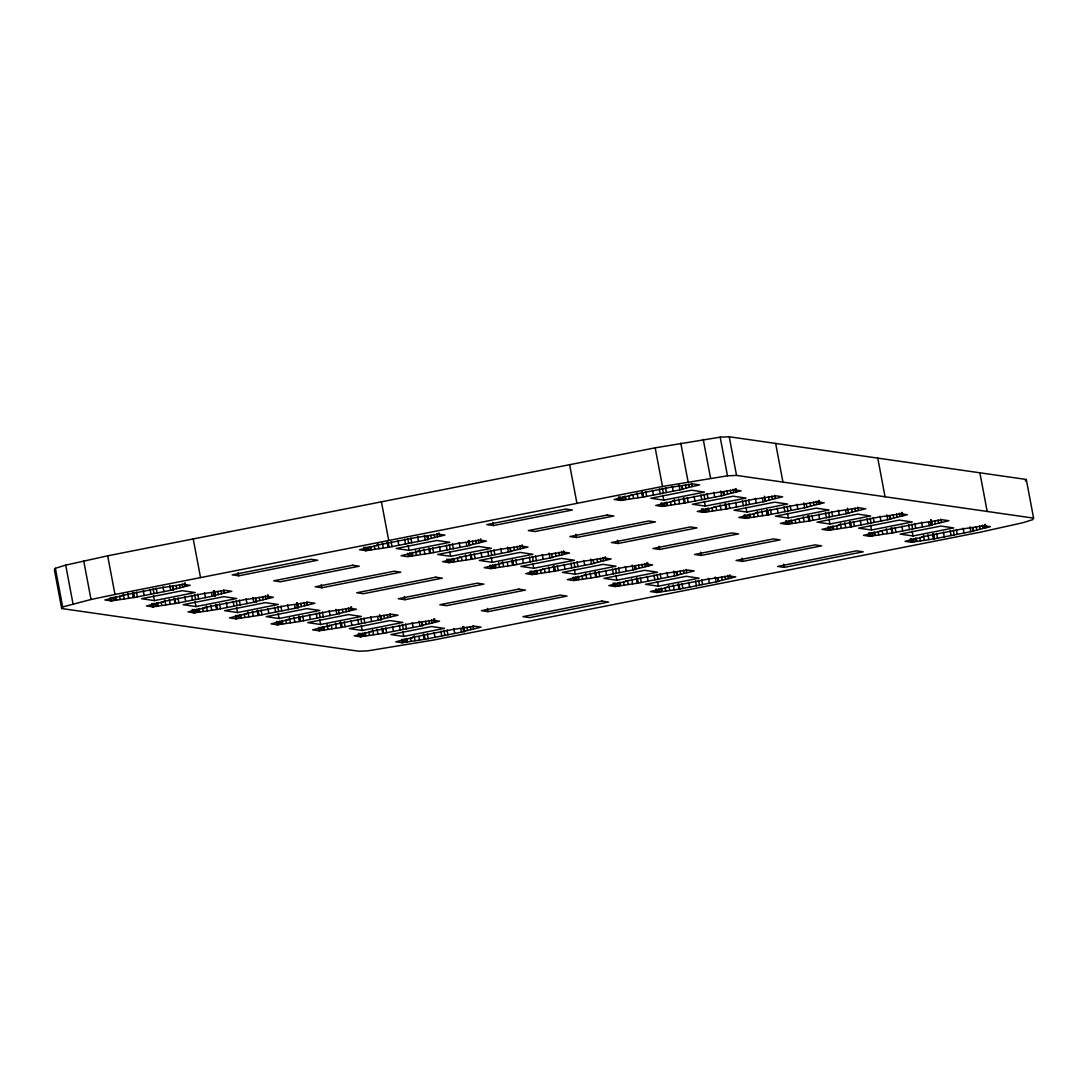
<?xml version="1.0" encoding="UTF-8"?>
<svg xmlns="http://www.w3.org/2000/svg" width="1088" height="1088" viewBox="0 0 1088 1088"><rect width="100%" height="100%" fill="white"/><g stroke="black" fill="none" stroke-linecap="round" stroke-linejoin="round"><path stroke-width="1.5" d="M55.366 568.303L54.4 569.867L61.703 608.532L358.768 651.236L367.826 650.842L432.82 640.179L980.329 532.182L1022.298 522.866L1032.634 519.697L1033.6 518.133L1026.297 479.468L729.232 436.764L720.174 437.158L655.18 447.821L107.671 555.818L65.702 565.134L55.366 568.303L62.669 606.968L61.703 608.532M1025.331 481.032L1026.297 479.468M182.811 587.044L190.278 585.33L183.831 584.406L160.874 587.833L121.407 595.626L122.264 595.748L104.897 599.978L111.33 600.902L134.286 597.475L173.754 589.682L172.897 589.56L182.811 587.044L182.199 583.821M213.534 590.702L214.445 595.53L231.826 591.301L225.379 590.376L202.422 593.803L162.955 601.596L163.812 601.718L146.445 605.948L152.878 606.873L175.834 603.446L215.302 595.666L214.39 590.825M437.458 536.806L444.924 535.092L438.478 534.167L415.534 537.608L376.054 545.387L376.924 545.51L359.543 549.739L365.976 550.664L388.933 547.237L428.414 539.458L427.543 539.335L437.458 536.806L436.859 533.582M255.993 601.514L273.374 597.271L266.927 596.346L243.97 599.787L204.503 607.566L205.36 607.689L187.993 611.918L194.426 612.843L217.382 609.416L256.85 601.637L255.993 601.514L255.381 598.291M469.091 545.306L486.472 541.076L480.039 540.151L457.082 543.578L417.602 551.358L418.472 551.48L401.091 555.723L407.524 556.648L430.481 553.207L469.962 545.428L469.091 545.306L468.493 542.082M692.118 486.581L699.57 484.867L693.138 483.942L670.181 487.37L630.714 495.162L631.57 495.285L614.19 499.514L620.636 500.439L643.593 497.012L683.06 489.219L682.203 489.097L692.118 486.581L691.506 483.358M296.63 602.657L297.541 607.485L314.922 603.255L308.475 602.33L285.518 605.758L246.051 613.537L246.908 613.659L229.541 617.902L235.974 618.827L258.93 615.4L298.398 607.607L297.35 602.752M510.639 551.276L528.02 547.046L521.587 546.122L498.63 549.549L459.15 557.342L460.02 557.464L442.639 561.694L449.086 562.618L472.029 559.191L511.51 551.398L510.639 551.276L510.041 548.053M723.751 495.067L741.118 490.838L734.686 489.913L711.729 493.34L672.262 501.133L673.118 501.255L655.738 505.485L662.184 506.41L685.141 502.982L724.608 495.19L723.751 495.067L723.139 491.844M339.089 613.455L356.47 609.226L350.023 608.301L327.066 611.728L287.599 619.521L288.456 619.643L271.089 623.873L277.522 624.798L300.478 621.37L339.946 613.578L339.089 613.455L338.477 610.232M552.187 557.246L569.568 553.017L563.135 552.092L540.178 555.519L500.698 563.312L501.568 563.434L484.187 567.664L490.634 568.589L513.577 565.162L553.058 557.369L552.187 557.246L551.589 554.023M765.299 501.051L782.666 496.808L776.234 495.883L753.277 499.324L713.81 507.103L714.666 507.226L697.286 511.455L703.732 512.38L726.689 508.953L766.156 501.174L765.299 501.051L764.388 496.21M390.551 616.91L398.018 615.196L391.571 614.271L368.614 617.698L329.147 625.491L330.004 625.614L312.637 629.843L319.07 630.768L342.026 627.341L381.494 619.548L380.637 619.426L390.551 616.91L389.939 613.686M593.735 563.23L611.116 558.987L604.683 558.062L581.726 561.503L542.246 569.282L543.116 569.405L525.735 573.634L532.182 574.559L555.125 571.132L594.606 563.353L593.735 563.23L593.137 560.007M806.847 507.022L824.214 502.792L817.782 501.867L794.825 505.294L755.358 513.074L756.214 513.196L738.834 517.439L745.28 518.364L768.237 514.923L807.704 507.144L806.847 507.022L806.235 503.798M422.185 625.41L439.566 621.166L433.119 620.242L410.162 623.682L370.695 631.462L371.552 631.584L354.185 635.814L360.618 636.738L383.574 633.311L423.042 625.532L422.185 625.41L421.573 622.186M635.283 569.201L652.664 564.971L646.231 564.046L623.274 567.474L583.794 575.253L584.664 575.375L567.283 579.618L573.73 580.543L596.673 577.102L636.154 569.323L635.283 569.201L634.685 565.978M848.395 512.992L865.762 508.762L859.33 507.838L836.373 511.265L796.906 519.044L797.762 519.18L780.382 523.41L786.828 524.334L809.785 520.907L849.252 513.114L848.395 512.992L847.484 508.164M462.822 626.552L463.733 631.38L481.114 627.15L474.667 626.226L451.71 629.653L412.243 637.432L413.1 637.554L395.733 641.798L402.166 642.722L425.122 639.282L464.59 631.502L463.678 626.674M676.831 575.171L694.212 570.942L687.779 570.017L664.822 573.444L625.342 581.223L626.212 581.359L608.831 585.589L615.278 586.514L638.221 583.086L677.702 575.294L676.831 575.171L676.233 571.948M889.943 518.962L907.31 514.733L900.878 513.808L877.921 517.235L838.454 525.028L839.31 525.15L821.93 529.38L828.376 530.305L851.333 526.878L890.8 519.085L889.943 518.962L889.331 515.739M718.379 581.142L735.76 576.912L729.327 575.987L706.37 579.414L666.89 587.207L667.76 587.33L650.379 591.559L656.826 592.484L679.769 589.057L719.25 581.264L718.379 581.142L717.781 577.918M931.491 524.933L948.858 520.703L942.426 519.778L919.469 523.206L880.002 530.998L880.858 531.121L863.478 535.35L869.924 536.275L892.881 532.848L932.348 525.069L931.491 524.933L930.58 520.105M973.039 530.917L990.406 526.687L983.974 525.749L961.017 529.19L921.55 536.969L922.406 537.091L905.026 541.321L911.472 542.259L934.429 538.818L973.896 531.039L973.039 530.917L972.427 527.694M62.669 606.968L91.025 599.488L114.974 594.483L662.483 486.486L727.478 475.823L736.535 475.415L1033.6 518.133M238.762 575.797L317.696 560.225L311.059 559.273L232.111 574.845L238.762 575.797L238.15 572.574M493.408 525.572L572.356 510L565.706 509.048L486.758 524.62L493.408 525.572L492.81 522.349M154.428 600.59L195.174 592.552L182.294 590.702L141.549 598.726L154.428 600.59L153.517 595.748M409.074 550.351L449.82 542.314L436.941 540.464L396.195 548.502L409.074 550.351L408.163 545.523M663.721 500.126L704.466 492.089L691.587 490.226L650.842 498.263L663.721 500.126L662.81 495.285M195.976 606.56L236.722 598.522L223.842 596.673L183.097 604.71L195.976 606.56L195.065 601.732M450.622 556.322L491.368 548.284L478.489 546.434L437.743 554.472L450.622 556.322L449.711 551.494M705.269 506.097L746.014 498.059L733.135 496.21L692.39 504.247L705.269 506.097L704.358 501.255M321.858 587.751L400.806 572.179L394.155 571.227L315.207 586.799L321.858 587.751L321.246 584.528M576.504 537.513L655.452 521.941L648.802 520.989L569.867 536.561L576.504 537.513L575.906 534.29M237.524 612.53L278.27 604.493L265.39 602.643L224.645 610.681L237.524 612.53L236.613 607.702M492.17 562.306L532.916 554.268L520.037 552.405L479.291 560.442L492.17 562.306L491.259 557.464M746.817 512.067L787.562 504.03L774.683 502.18L733.938 510.218L746.817 512.067L745.906 507.239M618.052 543.483L697 527.911L690.35 526.959L611.415 542.531L618.052 543.483L617.454 540.274M279.072 618.501L319.818 610.463L306.938 608.614L266.193 616.651L279.072 618.501L278.161 613.673M533.718 568.276L574.464 560.238L561.585 558.389L520.839 566.426L533.718 568.276L532.807 563.434M788.365 518.038L829.11 510L816.231 508.15L775.486 516.188L788.365 518.038L787.454 513.21M404.954 599.692L483.902 584.12L477.251 583.168L398.303 598.74L404.954 599.692L404.342 596.469M659.6 549.467L738.548 533.895L731.898 532.93L652.963 548.502L659.6 549.467L659.002 546.244M320.62 624.485L361.366 616.447L348.486 614.584L307.741 622.622L320.62 624.485L319.709 619.643M575.266 574.246L616.012 566.209L603.133 564.359L562.387 572.397L575.266 574.246L574.355 569.418M829.913 524.008L870.658 515.984L857.779 514.121L817.034 522.158L829.913 524.008L829.002 519.18M701.148 555.438L780.096 539.866L773.446 538.914L694.511 554.486L701.148 555.438L700.55 552.214M362.168 630.455L402.914 622.418L390.034 620.568L349.289 628.606L362.168 630.455L361.257 625.627M616.814 580.217L657.56 572.179L644.681 570.33L603.935 578.367L616.814 580.217L615.903 575.389M871.474 529.992L912.206 521.954L899.327 520.105L858.582 528.142L871.474 529.992L870.55 525.15M488.05 611.646L566.998 596.074L560.347 595.109L481.399 610.681L488.05 611.646L487.438 608.423M742.696 561.408L821.644 545.836L814.994 544.884L736.059 560.456L742.696 561.408L742.098 558.185M403.716 636.426L444.462 628.388L431.582 626.538L390.837 634.576L403.716 636.426L402.805 631.598M658.362 586.187L699.108 578.163L686.229 576.3L645.483 584.338L658.362 586.187L657.451 581.359M913.022 535.962L953.754 527.925L940.875 526.075L900.13 534.113L913.022 535.962L912.098 531.134M784.244 567.378L863.192 551.806L856.542 550.854L777.607 566.426L784.244 567.378L783.646 564.169M214.445 595.53L215.302 595.666M297.541 607.485L298.398 607.607M463.733 631.38L464.59 631.502M979.88 472.79L987.183 511.455M985.347 524.334L985.959 527.558M984.518 524.498L985.13 527.721M982.342 525.164L982.954 528.387M979.581 525.926L980.179 529.149M976.249 526.782L976.861 529.992M972.563 527.707L973.175 530.93M969.898 526.81L970.809 531.651M963.111 528.156L964.036 532.984M956.338 529.489L957.25 534.317M953.251 530.101L954.162 534.929M950.164 530.699L951.075 535.541M943.378 532.046L944.289 536.874M940.794 519.194L941.406 522.417M938.033 519.955L938.631 523.178M934.701 520.798L935.313 524.022M936.591 533.378L937.516 538.22M931.301 520.214L931.913 523.437M931.002 520.173L931.913 525.001M933.518 533.99L934.429 538.818M930.702 520.132L931.627 524.96M933.382 533.977L934.293 538.805M933.082 533.922L933.994 538.764M932.783 533.882L933.694 538.723L932.647 533.868M928.662 522.444L929.261 525.667M927.887 534.643L928.798 539.485M921.563 522.172L922.488 527.014M923.454 535.337L924.365 540.165M919.727 537.526L920.339 540.75M914.79 523.518L915.702 528.346M916.15 537.989L916.749 541.212M915.321 538.152L915.933 541.375M911.703 524.13L912.614 528.958M913.498 538.506L914.11 541.729M911.69 538.873L912.302 542.096M908.616 524.729L909.527 529.57M910.86 539.036L911.472 542.259M910.357 538.954L910.969 542.178M902.251 512.394L902.863 515.617M901.422 512.557L902.034 515.78M901.83 526.075L902.741 530.903M899.246 513.223L899.858 516.446M896.485 513.985L897.083 517.208M893.153 514.828L893.765 518.051M895.043 527.408L895.968 532.236M890.052 515.848L890.664 519.071M889.766 515.807L890.365 519.03M889.467 515.766L890.079 518.99M891.834 527.993L892.881 532.848M891.534 527.952L892.446 532.794M891.099 527.898L892.146 532.739M877.758 458.116L885.061 496.767M886.802 514.869L887.713 519.697M886.339 528.673L887.25 533.501M880.015 516.202L880.94 521.03M882.205 530.971L882.817 534.194M878.179 531.542L878.791 534.766M873.242 517.548L874.154 522.376M874.602 532.018L875.201 535.242M873.773 532.182L874.385 535.405M870.155 518.146L871.066 522.988M871.95 532.535L872.562 535.758M870.142 532.889L870.754 536.112M867.068 518.758L867.979 523.586M869.312 533.052L869.924 536.275M868.809 532.984L869.421 536.207M860.282 520.091L861.193 524.933M857.698 507.253L858.31 510.476M854.937 508.014L855.535 511.238M851.605 508.858L852.217 512.081M853.495 521.438L854.42 526.266M850.286 522.022L851.333 526.878M849.986 521.982L850.898 526.81M849.551 521.914L850.598 526.769M845.566 510.503L846.165 513.726M844.791 522.702L845.702 527.53M838.467 510.231L839.392 515.059M840.358 523.382L841.269 528.21M836.631 525.572L837.243 528.795M831.694 511.564L832.606 516.406M833.054 526.048L833.653 529.258M832.225 526.211L832.837 529.421M828.607 512.176L829.518 517.004M830.402 526.565L831.014 529.788M828.594 526.918L829.206 530.142M825.52 512.788L826.431 517.616M827.764 527.082L828.376 530.305M819.155 500.439L819.767 503.662M818.326 500.602L818.938 503.826M816.15 501.282L816.762 504.492M818.734 514.121L819.645 518.962M813.389 502.044L813.987 505.254M810.057 502.887L810.669 506.097M811.947 515.467L812.872 520.295M808.874 516.066L809.785 520.907L808.738 516.052M808.438 516.011L809.35 520.839M808.139 515.97L809.05 520.798M808.003 515.943L808.914 520.785M803.706 502.914L804.617 507.756M803.243 516.732L804.154 521.56M796.919 504.261L797.83 509.089M799.109 519.017L799.721 522.24M795.083 519.602L795.695 522.825M790.146 505.594L791.058 510.422M791.506 520.064L792.105 523.287M790.677 520.227L791.289 523.45M775.649 443.428L782.952 482.093M787.059 506.206L787.97 511.034M788.854 520.594L789.466 523.818M787.046 520.948L787.658 524.171M783.972 506.818L784.883 511.646M786.216 521.111L786.828 524.334M785.713 521.043L786.325 524.266M777.186 508.15L778.097 512.978M774.602 495.298L775.214 498.522M771.841 496.06L772.439 499.283M768.509 496.903L769.121 500.126M770.399 509.483L771.324 514.325M767.326 510.095L768.237 514.923M764.823 497.842L765.435 501.065M767.19 510.082L768.101 514.91M766.89 510.041L767.802 514.869M767.502 514.828L766.591 509.986L767.366 514.801M762.47 498.562L763.069 501.772M761.695 510.748L762.606 515.59M755.371 498.277L756.282 503.118M757.262 511.442L758.173 516.27M753.535 513.631L754.147 516.854M748.598 499.623L749.51 504.451M749.958 514.094L750.557 517.317M749.129 514.257L749.741 517.48M745.511 500.235L746.422 505.063M747.306 514.61L747.918 517.834M745.498 514.978L746.11 518.201M742.424 500.834L743.335 505.675M744.668 515.141L745.28 518.364M729.232 436.764L736.535 475.415M744.165 515.059L744.777 518.282M736.059 488.498L736.671 491.722M735.23 488.662L735.842 491.885M735.638 502.18L736.549 507.008M733.054 489.328L733.666 492.551M730.279 490.09L730.891 493.313M720.174 437.158L727.478 475.823M726.961 490.933L727.573 494.156M728.851 503.513L729.776 508.341M723.574 491.912L724.173 495.135M725.778 504.125L726.689 508.953M723.275 491.871L723.887 495.094M725.642 504.098L726.553 508.939M725.342 504.057L726.254 508.898M724.907 504.002L725.954 508.844M720.61 490.974L721.521 495.802M720.147 504.778L721.058 509.606M729.871 574.736L730.483 577.959M713.823 492.306L714.734 497.148M703.229 439.375L710.532 478.04M716.013 507.076L716.625 510.299M727.695 575.402L728.307 578.626M711.987 507.661L712.599 510.87M724.921 576.164L725.533 579.387M707.037 493.653L707.962 498.481M721.602 577.007L722.214 580.23M708.41 508.123L709.009 511.346M707.581 508.286L708.193 511.51M703.963 494.251L704.874 499.093M705.758 508.64L706.37 511.863M717.917 577.946L718.515 581.169M703.95 509.007L704.562 512.217M700.876 494.863L701.787 499.691M703.12 509.17L703.732 512.38M702.617 509.089L703.229 512.312M715.251 577.048L716.162 581.876M701.515 508.926L702.114 512.149M694.09 496.21L695.001 501.038M708.465 578.381L709.376 583.222M688.731 484.119L689.343 487.342M680.775 443.047L688.078 481.712M685.413 484.962L686.025 488.186M687.303 497.542L688.214 502.37M701.678 579.727L702.59 584.555M682.026 485.942L682.625 489.165M684.094 498.127L685.141 502.982M681.591 485.874L682.339 489.124M683.794 498.086L684.706 502.914M683.495 498.046L684.406 502.874M698.591 580.326L699.516 585.167M679.062 485.003L679.973 489.831M695.518 580.938L696.429 585.766M678.599 498.807L679.51 503.635M672.275 486.336L673.186 491.164M674.166 499.487L675.077 504.329M688.731 582.27L689.642 587.112M686.147 569.432L686.759 572.655M670.439 501.677L671.038 504.9M683.373 570.194L683.985 573.417M665.489 487.669L666.414 492.51M680.054 571.037L680.666 574.26M666.862 502.153L667.461 505.376M681.945 583.617L682.856 588.445M666.033 502.316L666.645 505.539M655.18 447.821L662.483 486.486M662.415 488.281L663.326 493.109M664.21 502.67L664.822 505.893M676.654 572.016L677.266 575.239M678.858 584.229L679.769 589.057M676.369 571.975L676.967 575.185M678.722 584.202L679.646 589.03M678.436 584.161L679.347 588.989M678.001 584.093L679.048 588.948M662.402 503.023L663.014 506.246M659.328 488.893L660.239 493.721M661.572 503.186L662.184 506.41M661.069 503.118L661.681 506.342M673.703 571.078L674.614 575.906M673.227 584.882L674.152 589.71M652.542 490.226L653.453 495.067M666.917 572.41L667.828 577.238M668.807 585.562L669.718 590.39M665.067 587.751L665.679 590.974M645.755 491.572L646.666 496.4M660.13 573.743L661.042 578.585M661.49 588.227L662.102 591.437M642.546 492.157L643.593 497.012M660.674 588.39L661.273 591.6M642.246 492.116L643.158 496.944M641.947 492.075L642.858 496.903M641.811 492.048L642.722 496.89M657.043 574.355L657.968 579.183M658.852 588.744L659.464 591.967M657.043 589.098L657.642 592.321M653.97 574.967L654.881 579.795M656.214 589.261L656.826 592.484M655.71 589.193L656.322 592.416M637.051 492.837L637.962 497.665M647.605 562.618L648.203 565.842M646.775 562.782L647.387 566.005M632.917 495.122L633.529 498.345M647.183 576.3L648.094 581.142M644.599 563.462L645.211 566.671M628.891 495.706L629.49 498.93M641.825 564.223L642.437 567.433M625.314 496.169L625.913 499.392M638.506 565.066L639.118 568.29M640.397 577.646L641.308 582.474M624.485 496.332L625.097 499.555M622.662 496.699L623.274 499.922M635.406 566.086L636.018 569.296M635.106 566.032L635.718 569.255M634.821 565.991L635.419 569.214M637.174 578.231L638.221 583.086M636.888 578.19L637.799 583.018M636.453 578.122L637.5 582.978M620.854 497.053L621.466 500.276M620.024 497.216L620.636 500.439M619.521 497.148L620.133 500.371M632.155 565.094L633.066 569.935M618.419 496.985L619.018 500.208M631.679 578.911L632.604 583.739M625.369 566.44L626.28 571.268M627.558 581.196L628.17 584.419M623.519 581.781L624.131 585.004M618.582 567.773L619.494 572.601M619.942 582.243L620.554 585.466M619.126 582.406L619.725 585.63M615.495 568.385L616.42 573.213M617.304 582.774L617.916 585.997M615.495 583.127L616.094 586.35M612.422 568.997L613.333 573.825M614.666 583.29L615.278 586.514M614.162 583.222L614.774 586.446M613.047 583.059L613.659 586.282M605.227 556.811L605.839 560.034M603.051 557.478L603.663 560.701M605.635 570.33L606.546 575.158M600.277 558.239L600.889 561.462M596.958 559.082L597.57 562.306M598.849 571.662L599.76 576.504M595.626 572.261L596.673 577.102M595.34 572.22L596.251 577.048M595.041 572.166L595.952 577.007M594.905 572.152L595.816 576.98M590.607 559.123L591.518 563.951M569.622 464.698L576.939 503.35M590.131 572.927L591.056 577.769M583.821 560.47L584.732 565.298M585.711 573.621L586.622 578.449M581.971 575.81L582.583 579.034M577.034 561.802L577.946 566.63M578.394 576.273L579.006 579.496M577.578 576.436L578.177 579.659M573.947 562.414L574.872 567.242M575.756 576.79L576.368 580.013M573.934 577.157L574.546 580.38M570.874 563.013L571.785 567.854M573.118 577.32L573.73 580.543M563.679 550.841L564.291 554.064M561.503 551.507L562.115 554.73M564.087 564.359L564.998 569.187M558.729 552.269L559.341 555.492M555.41 553.112L556.022 556.335M557.301 565.692L558.212 570.52M554.214 566.304L555.125 571.132L554.078 566.277M553.792 566.236L554.703 571.078M553.493 566.195L554.404 571.023M553.357 566.182L554.268 571.01M549.059 553.153L549.97 557.981M548.583 566.957L549.508 571.785M542.273 554.486L543.184 559.327M544.462 569.255L545.074 572.478M540.423 569.84L541.035 573.05M535.486 555.832L536.398 560.66M536.846 570.302L537.458 573.526M536.03 570.466L536.629 573.689M532.399 556.43L533.324 561.272M534.208 570.819L534.82 574.042M532.386 571.186L532.998 574.396M529.326 557.042L530.237 561.87M531.57 571.35L532.182 574.559M531.066 571.268L531.678 574.491M529.951 571.118L530.563 574.328M522.131 544.87L522.743 548.094M522.539 558.389L523.45 563.217M519.955 545.537L520.567 548.76M517.181 546.298L517.793 549.522M513.862 547.142L514.474 550.365M515.753 559.722L516.664 564.55M512.666 560.334L513.577 565.162M510.163 548.08L510.775 551.303M512.53 560.306L513.454 565.148M512.244 560.266L513.155 565.094M512.856 565.053L511.945 560.225L512.72 565.039M507.511 547.182L508.422 552.01M507.348 562.591L507.946 565.814M500.725 548.515L501.636 553.343M502.615 561.666L503.526 566.508M498.576 562.251L499.487 567.079M493.938 549.848L494.85 554.69M495.298 564.332L495.91 567.555M494.482 564.495L495.081 567.718M490.851 550.46L491.776 555.288M492.66 564.849L493.272 568.072M490.838 565.202L491.45 568.426M487.778 551.072L488.689 555.9M490.022 565.366L490.634 568.589M480.583 538.886L481.195 542.11M480.991 552.405L481.902 557.246M478.407 539.566L479.019 542.776M475.633 540.328L476.245 543.551M472.314 541.171L472.926 544.394M474.205 553.751L475.116 558.579M468.914 540.573L469.513 543.796M468.615 540.532L469.526 545.36M468.316 540.491L469.227 545.319M470.982 554.336L472.029 559.191M470.696 554.295L471.607 559.123M470.261 554.227L471.308 559.082M466.262 542.817L466.874 546.04M465.487 555.016L466.398 559.844M459.177 542.545L460.088 547.373M461.366 557.301L461.978 560.524M473.049 625.641L473.647 628.85M457.327 557.886L457.939 561.109M470.274 626.402L470.886 629.612M452.39 543.878L453.302 548.719M466.956 627.246L467.568 630.469M453.75 558.348L454.362 561.571M452.921 558.511L453.533 561.734M449.303 544.49L450.228 549.318M451.112 558.878L451.724 562.102M463.542 626.647L464.467 631.489M463.257 626.606L464.168 631.434M462.958 626.566L463.869 631.394M449.29 559.232L449.902 562.455M446.23 545.102L447.141 549.93M448.474 559.395L449.086 562.618M447.97 559.327L448.582 562.55M460.904 628.891L461.516 632.114M446.855 559.164L447.467 562.387M439.035 532.916L439.647 536.139M439.443 546.434L440.354 551.262M453.818 628.619L454.73 633.447M434.085 534.344L434.697 537.567M430.766 535.187L431.378 538.41M432.657 547.767L433.568 552.609M447.032 629.952L447.943 634.78M427.666 536.207L428.278 539.43M427.366 536.166L427.978 539.39M429.434 548.366L430.481 553.207M426.945 536.112L427.679 539.349M429.148 548.325L430.059 553.153M428.713 548.257L429.76 553.112M443.945 630.564L444.856 635.392M424.415 535.228L425.326 540.056M440.858 631.176L441.782 636.004M423.939 549.032L424.85 553.874M434.493 618.827L435.105 622.05M433.677 618.99L434.275 622.214M417.629 536.574L418.54 541.402M419.519 549.726L420.43 554.554M434.085 632.509L434.996 637.337M431.487 619.657L432.099 622.88M415.48 550.297L416.391 555.138M428.726 620.418L429.338 623.642M410.842 537.907L411.754 542.735M412.202 552.378L412.814 555.601M425.408 621.262L426.02 624.485M427.298 633.842L428.21 638.683M411.373 552.541L411.985 555.764M407.755 538.519L408.68 543.347M409.564 552.908L410.176 556.118M422.008 622.241L422.62 625.464M421.709 622.2L422.321 625.423M424.075 634.44L425.122 639.282M423.776 634.399L424.687 639.227M423.354 634.331L424.402 639.186M407.742 553.262L408.354 556.485M404.682 539.118L405.593 543.959M419.057 621.302L419.968 626.13M418.88 636.725L419.492 639.948M397.895 540.464L398.806 545.292M412.27 622.649L413.182 627.477M414.147 635.8L415.058 640.628M410.421 637.99L411.033 641.213M391.109 541.797L392.02 546.638M405.484 623.982L406.395 628.81M381.426 501.826L388.729 540.478M406.844 638.452L407.456 641.675M388.933 547.237L388.022 542.409L388.797 547.223M406.014 638.615L406.626 641.838M387.6 542.341L388.511 547.182M387.301 542.3L388.212 547.142M387.165 542.286L388.076 547.114M402.397 624.594L403.308 629.422M404.206 638.969L404.804 642.192M402.383 639.336L402.995 642.559M399.31 625.192L400.234 630.034M401.554 639.499L402.166 642.722M382.391 543.062L383.302 547.903M377.971 543.755L378.882 548.583M392.537 626.538L393.448 631.366M374.231 545.945L374.843 549.168M387.178 614.448L387.79 617.671M383.86 615.291L384.472 618.514M370.654 546.407L371.266 549.63M385.75 627.871L386.662 632.699M369.825 546.57L370.437 549.794M368.016 546.924L368.628 550.147M380.759 616.311L381.358 619.534M380.46 616.27L381.072 619.494M382.527 628.456L383.574 633.311M379.726 614.598L380.773 619.453M382.228 628.415L383.139 633.257M381.806 628.361L382.854 633.216M366.194 547.291L366.806 550.501M365.378 547.454L365.976 550.664M364.874 547.373L365.473 550.596M377.808 616.937L378.42 620.16M363.759 547.223L364.371 550.433M377.033 629.136L377.944 633.964M370.722 616.665L371.634 621.506M372.599 629.816L373.51 634.658M368.873 632.019L369.485 635.229M363.936 618.011L364.847 622.839M365.296 632.482L365.908 635.705M364.466 632.645L365.078 635.868M360.849 618.61L361.76 623.451M362.658 632.998L363.256 636.222M360.835 633.366L361.447 636.575M357.762 619.222L358.686 624.05M360.006 633.529L360.618 636.738M359.502 633.447L360.114 636.67M358.401 633.298L359.013 636.507M351.397 606.886L352.009 610.11M350.581 607.05L351.179 610.273M348.391 607.716L349.003 610.939M350.989 620.568L351.9 625.396M345.63 608.478L346.242 611.701M342.312 609.321L342.91 612.544M344.202 621.901L345.114 626.729M341.115 622.513L342.026 627.341M340.979 622.486L341.89 627.327M340.68 622.445L341.591 627.273M340.381 622.404L341.306 627.232M340.258 622.39L341.17 627.218M335.947 609.362L336.872 614.19M335.485 623.166L336.396 627.994M329.174 610.694L330.086 615.522M331.364 625.464L331.962 628.687M327.026 624.43L327.937 629.258M322.388 612.027L323.299 616.869M323.748 626.511L324.36 629.734M322.918 626.674L323.53 629.898M319.301 612.639L320.212 617.467M321.11 627.028L321.708 630.251M319.287 627.382L319.899 630.605M316.214 613.251L317.125 618.079M318.458 627.545L319.07 630.768M306.843 601.746L307.455 604.955M309.441 614.584L310.352 619.426M304.082 602.507L304.694 605.73M300.764 603.35L301.362 606.574M302.654 615.93L303.566 620.758M297.065 602.711L297.976 607.539M299.567 616.529L300.478 621.37M296.766 602.67L297.677 607.498M299.431 616.515L300.342 621.343M299.132 616.474L300.043 621.302M298.833 616.434L299.758 621.262M298.71 616.406L299.622 621.248M294.712 604.996L295.324 608.219M293.937 617.195L294.848 622.023M287.626 604.724L288.538 609.552M289.503 617.875L290.414 622.703M285.777 620.065L286.389 623.288M280.84 606.057L281.751 610.898M282.2 620.527L282.812 623.75M281.37 620.69L281.982 623.914M277.753 606.669L278.664 611.497M279.562 621.058L280.16 624.281M277.739 621.411L278.351 624.634M274.666 607.281L275.577 612.109M276.91 621.574L277.522 624.798M276.406 621.506L277.018 624.73M268.301 594.932L268.913 598.155M267.485 595.095L268.083 598.318M267.893 608.614L268.804 613.442M265.295 595.762L265.907 598.985M262.534 596.523L263.146 599.746M259.216 597.366L259.814 600.59M261.106 609.946L262.018 614.788M258.019 610.558L258.93 615.4M255.517 598.305L256.129 601.528M257.883 610.545L258.794 615.373M257.584 610.504L258.495 615.332M258.21 615.291L257.285 610.463L258.074 615.264M252.851 597.407L253.776 602.235M252.389 611.211L253.3 616.053M246.078 598.754L246.99 603.582M247.955 611.905L248.866 616.733M244.229 614.094L244.841 617.318M239.292 600.086L240.203 604.914M240.652 614.557L241.264 617.78M239.822 614.72L240.434 617.943M236.205 600.698L237.116 605.526M238.014 615.087L238.612 618.297M236.191 615.441L236.803 618.664M233.118 601.297L234.029 606.138M235.362 615.604L235.974 618.827M226.331 602.643L227.256 607.471M223.747 589.791L224.359 593.014M220.986 590.553L221.598 593.776M217.668 591.396L218.266 594.619M219.558 603.976L220.47 608.818M214.254 590.811L215.166 595.639M213.955 590.77L214.88 595.598M213.67 590.73L214.581 595.558M216.335 604.574L217.382 609.416M216.036 604.52L216.947 609.362M215.614 604.466L216.662 609.321M211.616 593.042L212.228 596.265M210.841 605.241L211.752 610.082M204.53 592.77L205.442 597.611M206.407 605.934L207.318 610.762M193.229 538.941L200.532 577.606M202.681 608.124L203.293 611.347M197.744 594.116L198.655 598.944M199.104 608.586L199.716 611.81M198.274 608.75L198.886 611.973M194.657 594.714L195.568 599.556M196.466 609.103L197.064 612.326M194.643 609.47L195.255 612.694M191.57 595.326L192.481 600.168M193.814 609.634L194.426 612.843M193.31 609.552L193.922 612.775M192.209 609.402L192.821 612.612M185.205 582.991L185.817 586.214M184.375 583.154L184.987 586.378M184.783 596.673L185.708 601.501M179.438 584.582L180.05 587.806M176.12 585.426L176.718 588.649M178.01 598.006L178.922 602.834M173.019 586.446L173.618 589.669M172.72 586.405L173.332 589.628M174.787 598.59L175.834 603.446M172.285 586.337L173.033 589.587M174.488 598.55L175.399 603.378M174.066 598.495L175.114 603.337M169.755 585.466L170.68 590.294M169.293 599.27L170.204 604.098M162.982 586.799L163.894 591.627M164.859 599.95L165.77 604.792M161.133 602.14L161.745 605.363M156.196 588.146L157.107 592.974M157.556 602.616L158.168 605.839M156.726 602.779L157.338 606.002M153.109 588.744L154.02 593.586M154.918 603.133L155.516 606.356M153.095 603.486L153.707 606.71M150.022 589.356L150.933 594.184M152.266 603.65L152.878 606.873M151.762 603.582L152.374 606.805M143.235 590.689L144.16 595.53M136.462 592.035L137.374 596.863M133.375 592.634L134.286 597.475M133.239 592.62L134.15 597.448M132.94 592.579L133.851 597.407M132.641 592.538L133.566 597.366M132.518 592.511L133.43 597.353M127.745 593.3L128.656 598.128M123.311 593.98L124.222 598.808M119.585 596.17L120.197 599.393M116.008 596.646L116.62 599.855M107.671 555.818L114.974 594.483M115.178 596.795L115.79 600.018M113.37 597.162L113.968 600.386M111.547 597.516L112.159 600.739M110.718 597.679L111.33 600.902M110.214 597.611L110.826 600.834M83.708 560.823L91.025 599.488M65.702 565.134L73.005 603.799M352.607 565.243L273.659 580.815L280.31 581.781L359.258 566.209L352.607 565.243M607.254 515.018L528.319 530.59L534.956 531.542L613.904 515.97L607.254 515.018M435.703 577.198L356.755 592.77L363.406 593.722L442.354 578.15L435.703 577.198M518.799 589.138L439.851 604.71L446.502 605.662L525.45 590.09L518.799 589.138M601.895 601.093L522.947 616.665L529.598 617.617L608.546 602.045L601.895 601.093"/></g></svg>
